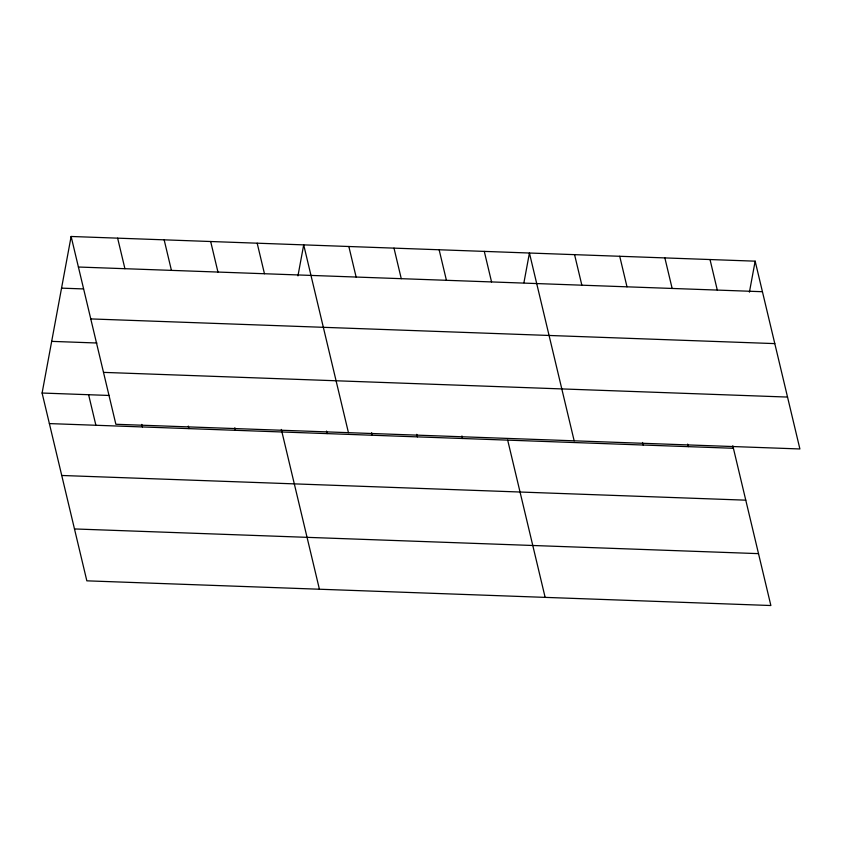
<?xml version="1.0" encoding="UTF-8"?>
<svg xmlns="http://www.w3.org/2000/svg" width="842" height="842" viewBox="0 0 842 842"><rect width="100%" height="100%" fill="white"/><g stroke="black" fill="none" stroke-linecap="round" stroke-linejoin="round"><path stroke-width="1.26" d="M732.803 445.734L770.872 605.524L86.842 580.833L42.1 393.035L71.128 236.476L755.158 261.167L799.9 448.965L115.87 424.273L71.128 236.476M297.952 275.871L303.699 244.864L348.441 432.662M523.924 282.723L529.429 253.021L574.17 440.819M749.412 292.163L755.158 261.167M78.401 267.019L762.442 291.711M61.55 288.143L83.516 288.932M90.768 318.918L774.798 343.61M51.678 341.368L96.904 343.01M103.503 372.375L787.533 397.066M42.1 393.035L109.292 395.466M49.373 423.589L733.414 448.281M61.74 475.477L745.77 500.169M74.475 528.944L758.516 553.636M710.017 259.536L717.289 290.08M664.864 257.905L672.148 288.459M687.661 444.102L688.261 446.649M619.723 256.273L626.995 286.827M642.509 442.471L643.12 445.018M574.57 254.642L581.854 285.196M484.287 251.39L491.56 281.933M507.684 440.134L545.142 597.378M439.135 249.758L446.418 280.302M461.932 435.956L462.532 438.503M393.993 248.127L401.266 278.681M416.779 434.325L417.39 436.872M348.841 246.495L356.124 277.05M371.638 432.693L372.238 435.24M326.486 431.062L327.096 433.609M257.178 243.191L264.462 273.734M281.344 429.441L319.413 589.232M210.668 241.507L217.952 272.061M234.834 427.757L235.434 430.304M164.158 239.833L171.431 270.377M188.313 426.084L188.924 428.62M117.638 238.149L124.921 268.703M141.803 424.4L142.403 426.947M88.61 394.719L95.893 425.263"/></g></svg>
